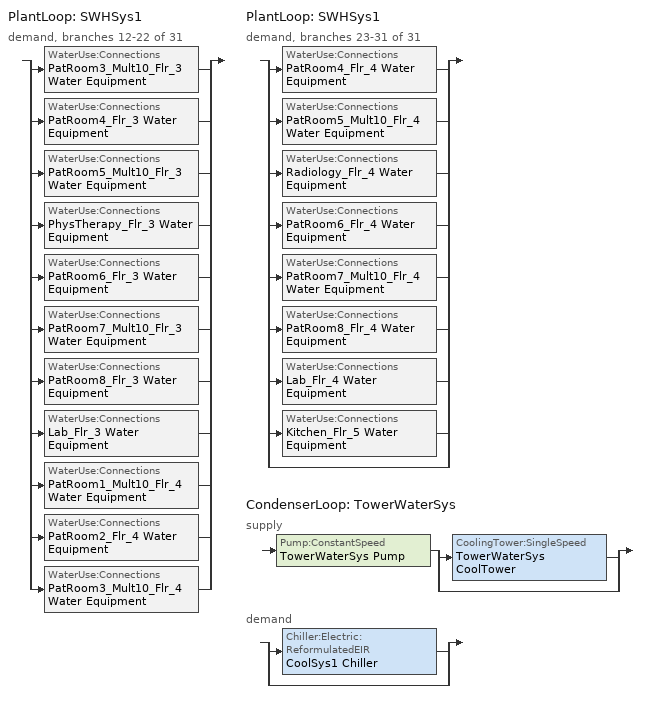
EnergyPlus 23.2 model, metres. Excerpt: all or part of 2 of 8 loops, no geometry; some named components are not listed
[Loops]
PlantLoop 'SWHSys1'
 demand, branches 12-22 of 31: split
  | WaterUse:Connections 'PatRoom3_Mult10_Flr_3 Water Equipment'
  | WaterUse:Connections 'PatRoom4_Flr_3 Water Equipment'
  | WaterUse:Connections 'PatRoom5_Mult10_Flr_3 Water Equipment'
  | WaterUse:Connections 'PhysTherapy_Flr_3 Water Equipment'
  | WaterUse:Connections 'PatRoom6_Flr_3 Water Equipment'
  | WaterUse:Connections 'PatRoom7_Mult10_Flr_3 Water Equipment'
  | WaterUse:Connections 'PatRoom8_Flr_3 Water Equipment'
  | WaterUse:Connections 'Lab_Flr_3 Water Equipment'
  | WaterUse:Connections 'PatRoom1_Mult10_Flr_4 Water Equipment'
  | WaterUse:Connections 'PatRoom2_Flr_4 Water Equipment'
  | WaterUse:Connections 'PatRoom3_Mult10_Flr_4 Water Equipment'
PlantLoop 'SWHSys1'
 demand, branches 23-31 of 31: split
  | WaterUse:Connections 'PatRoom4_Flr_4 Water Equipment'
  | WaterUse:Connections 'PatRoom5_Mult10_Flr_4 Water Equipment'
  | WaterUse:Connections 'Radiology_Flr_4 Water Equipment'
  | WaterUse:Connections 'PatRoom6_Flr_4 Water Equipment'
  | WaterUse:Connections 'PatRoom7_Mult10_Flr_4 Water Equipment'
  | WaterUse:Connections 'PatRoom8_Flr_4 Water Equipment'
  | WaterUse:Connections 'Lab_Flr_4 Water Equipment'
  | WaterUse:Connections 'Kitchen_Flr_5 Water Equipment'
  | bypass
CondenserLoop 'TowerWaterSys'
 supply: Pump:ConstantSpeed 'TowerWaterSys Pump' > split
  | CoolingTower:SingleSpeed 'TowerWaterSys CoolTower'
  | bypass
 demand: split
  | Chiller:Electric:ReformulatedEIR 'CoolSys1 Chiller'
  | bypass
[CondenserEquipmentList]
TowerWaterSys Equipment List: TowerWaterSys CoolTower, CoolingTower:SingleSpeed
[CondenserEquipmentOperationSchemes]
TowerWaterSys Loop Operation Scheme List: Control scheme 1=TowerWaterSys Operation Scheme; Control scheme 1 schedule=PlantOnSched
[CondenserLoop]
TowerWaterSys: Condenser equipment operation scheme=TowerWaterSys Loop Operation Scheme List; Condenser loop volume=Autocalculate; Fluid type=Water; Load distribution scheme=SequentialLoad; Maximum loop flow rate=Autosize; Maximum loop temperature=80; Minimum loop flow rate=0; Minimum loop temperature=5
[CoolingTower:SingleSpeed]
TowerWaterSys CoolTower: Blowdown calculation mode=ConcentrationRatio; Blowdown concentration ratio=3; Capacity control=FanCycling; Design air flow rate=Autosize; Design fan power=Autosize; Design u factor times area value=Autosize; Design water flow rate=Autosize; Drift loss percent=0.008; Evaporation loss mode=SaturatedExit; Free convection regime air flow rate=Autocalculate; Free convection regime u factor times area value=Autocalculate; Performance input method=UFactorTimesAreaAndDesignWaterFlowRate; Sizing factor=1
[PlantEquipmentOperation:CoolingLoad]
TowerWaterSys Operation Scheme: Load range 1 lower limit=0; Load range 1 upper limit=1e+12; Range 1 equipment list=TowerWaterSys Equipment List
[Pump:ConstantSpeed]
TowerWaterSys Pump: Design flow rate=Autosize; Design power consumption=Autosize; Design pump head=179352; Fraction of motor inefficiencies to fluid stream=0; Motor efficiency=0.87; Pump control type=Intermittent
[SetpointManager:FollowOutdoorAirTemperature]
MyCondenserControl: Control variable=Temperature; Maximum setpoint temperature=80; Minimum setpoint temperature=5; Offset temperature difference=0; Reference temperature type=OutdoorAirWetBulb; Setpoint node or nodelist=TowerWaterSys Supply Outlet Node
[Sizing:Plant]
TowerWaterSys: Design loop exit temperature=29.4; Loop design temperature difference=5.6; Loop type=Condenser
[WaterUse:Connections]
Name | Water use equipment name 1
Kitchen_Flr_5 Water Equipment | Kitchen_Flr_5 Water Equipment
Lab_Flr_3 Water Equipment | Lab_Flr_3 Water Equipment
Lab_Flr_4 Water Equipment | Lab_Flr_4 Water Equipment
PatRoom1_Mult10_Flr_4 Water Equipment | PatRoom1_Mult10_Flr_4 Water Equipment
PatRoom2_Flr_4 Water Equipment | PatRoom2_Flr_4 Water Equipment
PatRoom3_Mult10_Flr_3 Water Equipment | PatRoom3_Mult10_Flr_3 Water Equipment
PatRoom3_Mult10_Flr_4 Water Equipment | PatRoom3_Mult10_Flr_4 Water Equipment
PatRoom4_Flr_3 Water Equipment | PatRoom4_Flr_3 Water Equipment
PatRoom4_Flr_4 Water Equipment | PatRoom4_Flr_4 Water Equipment
PatRoom5_Mult10_Flr_3 Water Equipment | PatRoom5_Mult10_Flr_3 Water Equipment
PatRoom5_Mult10_Flr_4 Water Equipment | PatRoom5_Mult10_Flr_4 Water Equipment
PatRoom6_Flr_3 Water Equipment | PatRoom6_Flr_3 Water Equipment
PatRoom6_Flr_4 Water Equipment | PatRoom6_Flr_4 Water Equipment
PatRoom7_Mult10_Flr_3 Water Equipment | PatRoom7_Mult10_Flr_3 Water Equipment
PatRoom7_Mult10_Flr_4 Water Equipment | PatRoom7_Mult10_Flr_4 Water Equipment
PatRoom8_Flr_3 Water Equipment | PatRoom8_Flr_3 Water Equipment
PatRoom8_Flr_4 Water Equipment | PatRoom8_Flr_4 Water Equipment
PhysTherapy_Flr_3 Water Equipment | PhysTherapy_Flr_3 Water Equipment
Radiology_Flr_4 Water Equipment | Radiology_Flr_4 Water Equipment
[WaterUse:Equipment] Hot water supply temperature schedule=Water Equipment Hot Supply Temp Sched; Latent fraction schedule=Water Equipment Latent fract sched; Sensible fraction schedule=Water Equipment Sensible fract sched; Target temperature schedule=Water Equipment Temp Sched
Name | Zone | Flow rate fraction schedule | Peak flow rate
Kitchen_Flr_5 Water Equipment | Kitchen_Flr_5 | BLDG_SWH_EXTD_SCH | 0.0001577
Lab_Flr_3 Water Equipment | Lab_Flr_3 | BLDG_SWH_SCH | 2.1111e-06
Lab_Flr_4 Water Equipment | Lab_Flr_4 | BLDG_SWH_SCH | 2.1111e-06
PatRoom1_Mult10_Flr_4 Water Equipment | PatRoom1_Mult10_Flr_4 | BLDG_SWH_EXTD_SCH | 1.0556e-06
PatRoom2_Flr_4 Water Equipment | PatRoom2_Flr_4 | BLDG_SWH_EXTD_SCH | 1.0556e-06
PatRoom3_Mult10_Flr_3 Water Equipment | PatRoom3_Mult10_Flr_3 | BLDG_SWH_EXTD_SCH | 1.0556e-06
PatRoom3_Mult10_Flr_4 Water Equipment | PatRoom3_Mult10_Flr_4 | BLDG_SWH_EXTD_SCH | 1.0556e-06
PatRoom4_Flr_3 Water Equipment | PatRoom4_Flr_3 | BLDG_SWH_EXTD_SCH | 1.0556e-06
PatRoom4_Flr_4 Water Equipment | PatRoom4_Flr_4 | BLDG_SWH_EXTD_SCH | 1.0556e-06
PatRoom5_Mult10_Flr_3 Water Equipment | PatRoom5_Mult10_Flr_3 | BLDG_SWH_EXTD_SCH | 1.0556e-06
PatRoom5_Mult10_Flr_4 Water Equipment | PatRoom5_Mult10_Flr_4 | BLDG_SWH_EXTD_SCH | 1.0556e-06
PatRoom6_Flr_3 Water Equipment | PatRoom6_Flr_3 | BLDG_SWH_EXTD_SCH | 1.0556e-06
PatRoom6_Flr_4 Water Equipment | PatRoom6_Flr_4 | BLDG_SWH_EXTD_SCH | 1.0556e-06
PatRoom7_Mult10_Flr_3 Water Equipment | PatRoom7_Mult10_Flr_3 | BLDG_SWH_EXTD_SCH | 1.0556e-06
PatRoom7_Mult10_Flr_4 Water Equipment | PatRoom7_Mult10_Flr_4 | BLDG_SWH_EXTD_SCH | 1.0556e-06
PatRoom8_Flr_3 Water Equipment | PatRoom8_Flr_3 | BLDG_SWH_EXTD_SCH | 1.0556e-06
PatRoom8_Flr_4 Water Equipment | PatRoom8_Flr_4 | BLDG_SWH_EXTD_SCH | 1.0556e-06
PhysTherapy_Flr_3 Water Equipment | PhysTherapy_Flr_3 | BLDG_SWH_SCH | 1.0556e-06
Radiology_Flr_4 Water Equipment | Radiology_Flr_4 | BLDG_SWH_EXTD_SCH | 1.0556e-06
[Schedule:Compact]
BLDG_SWH_EXTD_SCH: Through: 12/31, For: Weekdays SummerDesignDay, Until: 07:00, 0.3, Until: 08:00, 0.5, Until: 09:00, 0.58, Until: 10:00, 0.66, Until: 11:00, 0.78, Until: 12:00, 0.82, Until: 13:00, 0.71, Until: 14:00, 0.82, Until: 15:00, 0.78, Until: 16:00, 0.74, Until: 17:00, 0.63, Until: 18:00, 0.41, Until: 21:00, 0.35, Until: 24:00, 0.3, For: AllOtherDays, Until: 08:00, 0.3, Until: 09:00, 0.4, Until: 10:00, 0.5, Until: 17:00, 0.6, Until: 18:00, 0.5, Until: 24:00, 0.3
BLDG_SWH_SCH: Through: 12/31, For: Weekdays SummerDesignDay, Until: 07:00, 0.01, Until: 08:00, 0.17, Until: 09:00, 0.58, Until: 10:00, 0.66, Until: 11:00, 0.78, Until: 12:00, 0.82, Until: 13:00, 0.71, Until: 14:00, 0.82, Until: 15:00, 0.78, Until: 16:00, 0.74, Until: 17:00, 0.63, Until: 18:00, 0.41, Until: 21:00, 0.18, Until: 22:00, 0.1, Until: 24:00, 0.01, For: Saturday WinterDesignDay, Until: 08:00, 0.01, Until: 09:00, 0.2, Until: 10:00, 0.28, Until: 12:00, 0.3, Until: 14:00, 0.24, Until: 17:00, 0.23, Until: 18:00, 0.1, Until: 24:00, 0.01, For: Sunday Holidays AllOtherDays, Until: 24:00, 0.01
PlantOnSched: Through: 12/31, For: AllDays, Until: 24:00, 1
Water Equipment Hot Supply Temp Sched; Water Equipment Temp Sched: Through: 12/31, For: AllDays, Until: 24:00, 49
Water Equipment Latent fract sched: Through: 12/31, For: AllDays, Until: 24:00, 0.05
Water Equipment Sensible fract sched: Through: 12/31, For: AllDays, Until: 24:00, 0.2
